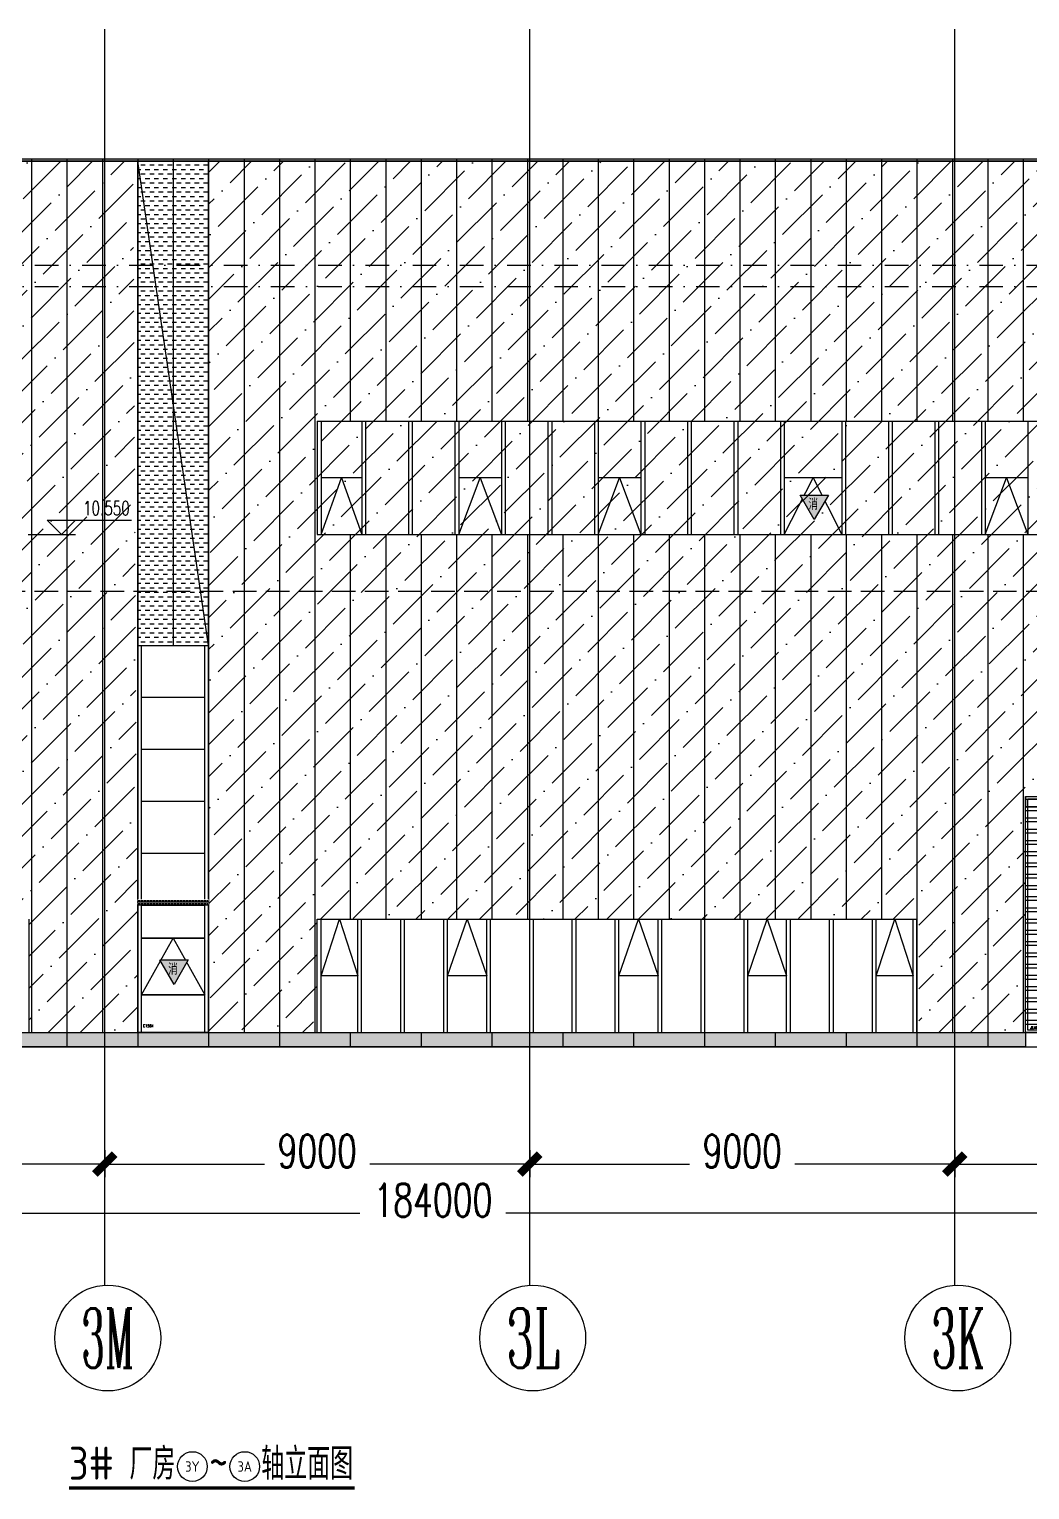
# Model space of a CAD drawing. Extents: x -2072575 to 87763, y 445513 to 805276.
# Drawn here: x -50942 to -29752, y 493534 to 524462 of the extents above; entities that cross this region are included whole.
import ezdxf
from ezdxf.enums import TextEntityAlignment as Align

# ---------------------------------------------------------------- set-up
doc = ezdxf.new("R2010")
doc.units = 0
doc.header["$LTSCALE"] = 1000
for name, pattern in [('__DASH', [0.35, 0.25, -0.1]), ('CENTER', [2, 1.25, -0.25, 0.25, -0.25]), ('DASHDOT', [1, 0.5, -0.25, 0, -0.25]), ('DOT', [0.25, 0, -0.25]), ('DOTE', [2.4200000000000004, 2, -0.2, 0.02, -0.2])]:
    doc.linetypes.add(name, pattern=pattern)
doc.layers.get('Defpoints').update_dxf_attribs({"color": 210})
for name, color, linetype in [('!ZN1-填充-8', 8, 'Continuous'), ('!ZN1-文字-7', 7, 'Continuous'), ('!ZN1-标注-173', 173, 'Continuous'), ('!ZN3-玻璃幕墙-4', 4, 'Continuous'), ('!ZN4-辅助材料-1', 1, 'Continuous'), ('!ZN5-铝材断面-6', 6, 'Continuous'), ('!ZN7-索引-3', 3, 'Continuous'), ('3符号', 3, 'Continuous'), ('3铝板幕墙', 3, 'Continuous'), ('4玻璃幕墙', 4, 'Continuous'), ('A-AXIS-DOTE', 14, 'DOTE'), ('A-HATCH-2', 251, 'Continuous'), ('A-LIN-V', 9, 'Continuous'), ('A-WINDOW', 140, 'Continuous'), ('A-云线', 50, 'Continuous'), ('A-门窗表显示尺寸', 160, 'Continuous'), ('AS-WALL', 40, 'Continuous'), ('DIM', 173, 'Continuous'), ('DIM_ELEV', 3, 'Continuous'), ('DIM_SYMB', 3, 'Continuous'), ('DOT', 8, 'DOT'), ('DOTE', 1, 'CENTER'), ('IE-填充-JYZS', 7, 'Continuous'), ('PUB_TEXT', 7, 'Continuous'), ('压型钢板', 23, 'Continuous')]:
    doc.layers.add(name, color=color, linetype=linetype)
doc.layers.add('A-加建区域', color=47, linetype='Continuous', plot=False)
doc.styles.add('_TCH_AXIS', font='COMPLEX', dxfattribs={"bigfont": 'GBCBIG'})
doc.styles.add('_TCH_DIM', font='SIMPLEX', dxfattribs={"bigfont": 'GBCBIG'})
doc.styles.add('A-DIM_T3', font='SIMPLEX', dxfattribs={"width": 0.7058823529411765, "bigfont": 'GBCBIG'})
doc.styles.add('A-STANDARD', font='SIMPLEX', dxfattribs={"bigfont": 'GBCBIG'})
doc.styles.add('DHTEXT-1', font='romans.shx', dxfattribs={"width": 0.7, "bigfont": 'chinese.shx'})
doc.styles.get("Standard").update_dxf_attribs({"font": 'gbenor.shx', "bigfont": 'gbcbig.shx'})
doc.styles.add('样式 1', font='romans.shx', dxfattribs={"width": 0.7, "bigfont": 'chinese.shx'})
doc.dimstyles.new('A-DIM&&20', dxfattribs={"dimtxt": 59.5, "dimasz": 20, "dimexe": 20, "dimexo": 20, "dimgap": 25.25, "dimtad": 1, "dimdec": 0, "dimzin": 0, "dimdsep": 46, "dimtxsty": 'A-DIM_T3', "dimblk": 'ARCHTICK', "dimcen": 0.09, "dimclrt": 7, "dimazin": 2, "dimtfac": 1, "dimtdec": 0, "dimtix": 1, "dimtmove": 2, "dimatfit": 3, "dimfxl": 0, "dimtolj": 1, "dimtzin": 0, "dimarcsym": 0})
doc.dimstyles.new('ZN280', dxfattribs={"dimscale": 280, "dimtxt": 2.5, "dimasz": 1.5, "dimexe": 1, "dimexo": 2, "dimgap": 0.9, "dimtad": 1, "dimdec": 0, "dimdsep": 46, "dimtxsty": 'DHTEXT-1', "dimblk": 'ARCHTICK', "dimcen": 2.5, "dimclrd": 173, "dimclre": 173, "dimclrt": 7, "dimazin": 2, "dimtfac": 1, "dimtdec": 0, "dimtix": 1, "dimtmove": 2, "dimatfit": 3, "dimfxl": 0, "dimarcsym": 0})
pattern_1 = [(45, (119669.475457756, -503214.6750869341), (252.56970340507, 926.0889124852564), [1190.625, -238.1249999999999, 0, -238.1249999999999])]

# ---------------------------------------------------------------- blocks, each defined once
blk = doc.blocks.new('*U88')
at = {"layer": '!ZN3-玻璃幕墙-4', "color": 7, "ltscale": 10}
blk.add_lwpolyline([(0, 0), (669.9999898913084, 1200), (1339.999979782617, 0)], dxfattribs=at)
blk = doc.blocks.new('消防救援口标识')
blk.add_wipeout([(-2.6837544311320016e-05, 1.125162816606462e-05), (-150.0000268375443, 259.8076323869839), (149.9999731624557, 259.8076323869839)]).dxf.layer = '!ZN1-标注-173'
at = {"layer": '!ZN1-填充-8'}
h = blk.add_hatch(color=252, dxfattribs=at)
h.dxf.hatch_style = 1
h.paths.add_polyline_path([(-2.683754428289831e-05, 1.125162816606462e-05), (-150.0000268375443, 259.8076323869755), (149.9999731624557, 259.8076323869755)])
at = {"layer": '!ZN1-标注-173'}
blk.add_lwpolyline([(-2.683754428289831e-05, 1.125162816606462e-05), (-150.0000268375443, 259.8076323869755), (149.9999731624557, 259.8076323869755)], close=True, dxfattribs=at)
at = {"layer": '!ZN1-文字-7', "ltscale": 1.5, "style": '样式 1', "width": 0.6999999996367479}
blk.add_text('消', height=119.9999999999667, dxfattribs=at).set_placement((-61.58768801324186, 163.5182025207323), align=Align.MIDDLE_LEFT)
blk = doc.blocks.new('er446')
at = {"layer": '4玻璃幕墙', "ltscale": 1.5}
for p, q in [((-1821070.399722806, 519237.4520265124), (-1822410.399702589, 519237.4520265123)), ((-1821070.399722806, 518037.4520265123), (-1822410.399702589, 518037.4520265123))]:
    blk.add_line(p, q, dxfattribs=at)
at = {"layer": '!ZN3-玻璃幕墙-4', "ltscale": 500}
blk.add_blockref('*U88', (-1822410.399702589, 518037.452026438), dxfattribs=at)
at = {"layer": 'A-门窗表显示尺寸', "color": 3, "style": 'A-STANDARD', "width": 0.7058823529411765}
blk.add_text('C1584', height=59.5, dxfattribs=at).set_placement((-1822380, 517350))
at = {"layer": '!ZN4-辅助材料-1', "xscale": 2, "yscale": 2, "zscale": 2}
blk.add_blockref('消防救援口标识', (-1821723.680768376, 518255.8188619468), dxfattribs=at)
blk = doc.blocks.new('_ArchTick')
at = {"color": 0, "linetype": 'ByBlock', "const_width": 0.4}
blk.add_lwpolyline([(-0.5, -0.5), (0.5, 0.5)], dxfattribs=at)
blk = doc.blocks.new('*D29')
at = {"layer": 'A-门窗表显示尺寸', "color": 0, "lineweight": -2, "transparency": 16777216}
for p, q in [((-1641480.163610123, 522217.4520265139), (-1641480.163610123, 521999.9999999749)), ((-1638480.163610147, 522217.4520265139), (-1638480.163610147, 521999.9999999749)), ((-1641480.163610123, 522019.9999999749), (-1638480.163610147, 522019.9999999749))]:
    blk.add_line(p, q, dxfattribs=at)
at = {"layer": 'Defpoints', "color": 0, "transparency": 16777216}
for p in [(-1641480.163610123, 522237.4520265139), (-1638480.163610147, 522237.4520265139), (-1638480.163610147, 522019.9999999749)]:
    blk.add_point(p, dxfattribs=at)
at = {"layer": 'A-门窗表显示尺寸', "color": 0, "lineweight": -2, "transparency": 16777216, "xscale": 20, "yscale": 20, "zscale": 20, "rotation": 180}
blk.add_blockref('_ArchTick', (-1641480.163610123, 522019.9999999749), dxfattribs=at)
at = {"layer": 'A-门窗表显示尺寸', "color": 0, "lineweight": -2, "transparency": 16777216, "xscale": 20, "yscale": 20, "zscale": 20}
blk.add_blockref('_ArchTick', (-1638480.163610147, 522019.9999999749), dxfattribs=at)
at = {"layer": 'A-门窗表显示尺寸', "color": 7, "transparency": 16777216, "insert": (-1639980.163610135, 522074.9999999749), "char_height": 59.5, "attachment_point": 5, "style": 'A-DIM_T3'}
blk.add_mtext('\\A1;3000', dxfattribs=at)
blk = doc.blocks.new('*D30')
at = {"layer": 'A-门窗表显示尺寸', "color": 0, "lineweight": -2, "transparency": 16777216}
for p, q in [((-1644480.163610129, 522217.4520265139), (-1644480.163610129, 521999.9999999749)), ((-1641480.163610123, 522217.4520265139), (-1641480.163610123, 521999.9999999749)), ((-1644480.163610129, 522019.9999999749), (-1641480.163610123, 522019.9999999749))]:
    blk.add_line(p, q, dxfattribs=at)
at = {"layer": 'Defpoints', "color": 0, "transparency": 16777216}
for p in [(-1644480.163610129, 522237.4520265139), (-1641480.163610123, 522237.4520265139), (-1641480.163610123, 522019.9999999749)]:
    blk.add_point(p, dxfattribs=at)
at = {"layer": 'A-门窗表显示尺寸', "color": 0, "lineweight": -2, "transparency": 16777216, "xscale": 20, "yscale": 20, "zscale": 20, "rotation": 180}
blk.add_blockref('_ArchTick', (-1644480.163610129, 522019.9999999749), dxfattribs=at)
at = {"layer": 'A-门窗表显示尺寸', "color": 0, "lineweight": -2, "transparency": 16777216, "xscale": 20, "yscale": 20, "zscale": 20}
blk.add_blockref('_ArchTick', (-1641480.163610123, 522019.9999999749), dxfattribs=at)
at = {"layer": 'A-门窗表显示尺寸', "color": 7, "transparency": 16777216, "insert": (-1642980.163610126, 522074.9999999749), "char_height": 59.5, "attachment_point": 5, "style": 'A-DIM_T3'}
blk.add_mtext('\\A1;3000', dxfattribs=at)
blk = doc.blocks.new('*D31')
at = {"layer": 'A-门窗表显示尺寸', "color": 0, "lineweight": -2, "transparency": 16777216}
for p, q in [((-1638740.163610148, 522237.4520265141), (-1639000.56329158, 522237.4520265141)), ((-1638980.56329158, 517237.4520265142), (-1638980.56329158, 522237.4520265141)), ((-1638740.163610148, 517237.4520265142), (-1639000.56329158, 517237.4520265142))]:
    blk.add_line(p, q, dxfattribs=at)
at = {"layer": 'Defpoints', "color": 0, "transparency": 16777216}
for p in [(-1638980.56329158, 522237.4520265141), (-1638720.163610148, 522237.4520265141), (-1638720.163610148, 517237.4520265142)]:
    blk.add_point(p, dxfattribs=at)
at = {"layer": 'A-门窗表显示尺寸', "color": 0, "lineweight": -2, "transparency": 16777216, "xscale": 20, "yscale": 20, "zscale": 20}
for p, rotation in [((-1638980.56329158, 522237.4520265141), 90), ((-1638980.56329158, 517237.4520265142), 270)]:
    blk.add_blockref('_ArchTick', p, dxfattribs=dict(at, rotation=rotation))
at = {"layer": 'A-门窗表显示尺寸', "color": 7, "transparency": 16777216, "insert": (-1639035.563291579, 519737.4520265145), "char_height": 59.5, "attachment_point": 5, "rotation": 90, "style": 'A-DIM_T3'}
blk.add_mtext('\\A1;5000', dxfattribs=at)
blk = doc.blocks.new('*D1073')
at = {"layer": 'Defpoints', "color": 0, "ltscale": 2800, "transparency": 16777216}
for p in [(0, -1926.066173615283), (184000, -1926.066173615283), (184000, -3824.075532088522)]:
    blk.add_point(p, dxfattribs=at)
at = {"layer": 'DIM', "color": 173, "linetype": 'ByBlock', "lineweight": -2, "ltscale": 2800, "transparency": 16777216}
for p, q in [((-3.429011037612589e-14, -2486.066173615283), (-1.333646094683616e-13, -4104.075532088522)), ((184000, -2486.066173615283), (184000, -4104.075532088522)), ((-1.162195542802986e-13, -3824.075532088522), (90402.99999864143, -3824.075532088522)), ((184000, -3824.075532088522), (93496.99999864143, -3824.075532088522))]:
    blk.add_line(p, q, dxfattribs=at)
at = {"layer": 'DIM', "color": 173, "lineweight": -2, "ltscale": 2800, "transparency": 16777216, "xscale": 420, "yscale": 420, "zscale": 420, "rotation": 180}
blk.add_blockref('_ArchTick', (-1.162195542802986e-13, -3824.075532088522), dxfattribs=at)
at = {"layer": 'DIM', "color": 173, "lineweight": -2, "ltscale": 2800, "transparency": 16777216, "xscale": 420, "yscale": 420, "zscale": 420}
blk.add_blockref('_ArchTick', (184000, -3824.075532088522), dxfattribs=at)
at = {"layer": 'DIM', "color": 7, "ltscale": 2800, "transparency": 16777216, "insert": (91949.99999864143, -3549.075532088522), "char_height": 700, "attachment_point": 5, "style": 'DHTEXT-1'}
blk.add_mtext('184000', dxfattribs=at)
blk = doc.blocks.new('*D1087')
at = {"layer": 'Defpoints', "color": 0, "ltscale": 2800, "transparency": 16777216}
for p in [(75999.99999999977, -1926.066173615283), (84999.99999999977, -1926.066173615283), (84999.99999999977, -2784.075532088522)]:
    blk.add_point(p, dxfattribs=at)
at = {"layer": 'DIM', "color": 173, "linetype": 'ByBlock', "lineweight": -2, "ltscale": 2800, "transparency": 16777216}
for p, q in [((75999.99999999977, -2486.066173615283), (75999.99999999977, -3064.075532088522)), ((84999.99999999977, -2486.066173615283), (84999.99999999977, -3064.075532088522)), ((75999.99999999977, -2784.075532088522), (79384.66666666644, -2784.075532088522)), ((84999.99999999977, -2784.075532088522), (81615.3333333331, -2784.075532088522))]:
    blk.add_line(p, q, dxfattribs=at)
at = {"layer": 'DIM', "color": 173, "lineweight": -2, "ltscale": 2800, "transparency": 16777216, "xscale": 420, "yscale": 420, "zscale": 420, "rotation": 180}
blk.add_blockref('_ArchTick', (75999.99999999977, -2784.075532088522), dxfattribs=at)
at = {"layer": 'DIM', "color": 173, "lineweight": -2, "ltscale": 2800, "transparency": 16777216, "xscale": 420, "yscale": 420, "zscale": 420}
blk.add_blockref('_ArchTick', (84999.99999999977, -2784.075532088522), dxfattribs=at)
at = {"layer": 'DIM', "color": 7, "ltscale": 2800, "transparency": 16777216, "insert": (80499.99999999977, -2509.075532088522), "char_height": 700, "attachment_point": 5, "style": 'DHTEXT-1'}
blk.add_mtext('9000', dxfattribs=at)
blk = doc.blocks.new('*D1088')
at = {"layer": 'Defpoints', "color": 0, "ltscale": 2800, "transparency": 16777216}
for p in [(84999.99999999977, -1926.066173615283), (93999.99999999977, -1926.066173615283), (93999.99999999977, -2784.075532088522)]:
    blk.add_point(p, dxfattribs=at)
at = {"layer": 'DIM', "color": 173, "linetype": 'ByBlock', "lineweight": -2, "ltscale": 2800, "transparency": 16777216}
for p, q in [((84999.99999999977, -2486.066173615283), (84999.99999999977, -3064.075532088522)), ((93999.99999999977, -2486.066173615283), (93999.99999999977, -3064.075532088522)), ((84999.99999999977, -2784.075532088522), (88384.66666666644, -2784.075532088522)), ((93999.99999999977, -2784.075532088522), (90615.3333333331, -2784.075532088522))]:
    blk.add_line(p, q, dxfattribs=at)
at = {"layer": 'DIM', "color": 173, "lineweight": -2, "ltscale": 2800, "transparency": 16777216, "xscale": 420, "yscale": 420, "zscale": 420, "rotation": 180}
blk.add_blockref('_ArchTick', (84999.99999999977, -2784.075532088522), dxfattribs=at)
at = {"layer": 'DIM', "color": 173, "lineweight": -2, "ltscale": 2800, "transparency": 16777216, "xscale": 420, "yscale": 420, "zscale": 420}
blk.add_blockref('_ArchTick', (93999.99999999977, -2784.075532088522), dxfattribs=at)
at = {"layer": 'DIM', "color": 7, "ltscale": 2800, "transparency": 16777216, "insert": (89499.99999999977, -2509.075532088522), "char_height": 700, "attachment_point": 5, "style": 'DHTEXT-1'}
blk.add_mtext('9000', dxfattribs=at)
blk = doc.blocks.new('*D1089')
at = {"layer": 'Defpoints', "color": 0, "ltscale": 2800, "transparency": 16777216}
for p in [(93999.99999999977, -1926.066173615283), (102999.9999999998, -1926.066173615283), (102999.9999999998, -2784.075532088522)]:
    blk.add_point(p, dxfattribs=at)
at = {"layer": 'DIM', "color": 173, "linetype": 'ByBlock', "lineweight": -2, "ltscale": 2800, "transparency": 16777216}
for p, q in [((93999.99999999977, -2486.066173615283), (93999.99999999977, -3064.075532088522)), ((102999.9999999998, -2486.066173615283), (102999.9999999998, -3064.075532088522)), ((93999.99999999977, -2784.075532088522), (97384.66666666644, -2784.075532088522)), ((102999.9999999998, -2784.075532088522), (99615.3333333331, -2784.075532088522))]:
    blk.add_line(p, q, dxfattribs=at)
at = {"layer": 'DIM', "color": 173, "lineweight": -2, "ltscale": 2800, "transparency": 16777216, "xscale": 420, "yscale": 420, "zscale": 420, "rotation": 180}
blk.add_blockref('_ArchTick', (93999.99999999977, -2784.075532088522), dxfattribs=at)
at = {"layer": 'DIM', "color": 173, "lineweight": -2, "ltscale": 2800, "transparency": 16777216, "xscale": 420, "yscale": 420, "zscale": 420}
blk.add_blockref('_ArchTick', (102999.9999999998, -2784.075532088522), dxfattribs=at)
at = {"layer": 'DIM', "color": 7, "ltscale": 2800, "transparency": 16777216, "insert": (98499.99999999977, -2509.075532088522), "char_height": 700, "attachment_point": 5, "style": 'DHTEXT-1'}
blk.add_mtext('9000', dxfattribs=at)
blk = doc.blocks.new('*D1090')
at = {"layer": 'Defpoints', "color": 0, "ltscale": 2800, "transparency": 16777216}
for p in [(102999.9999999998, -1926.066173615283), (111999.9999999995, -1926.066173615283), (111999.9999999995, -2784.075532088522)]:
    blk.add_point(p, dxfattribs=at)
at = {"layer": 'DIM', "color": 173, "linetype": 'ByBlock', "lineweight": -2, "ltscale": 2800, "transparency": 16777216}
for p, q in [((102999.9999999998, -2486.066173615283), (102999.9999999998, -3064.075532088522)), ((111999.9999999995, -2486.066173615283), (111999.9999999995, -3064.075532088522)), ((102999.9999999998, -2784.075532088522), (106384.6666666664, -2784.075532088522)), ((111999.9999999995, -2784.075532088522), (108615.3333333331, -2784.075532088522))]:
    blk.add_line(p, q, dxfattribs=at)
at = {"layer": 'DIM', "color": 173, "lineweight": -2, "ltscale": 2800, "transparency": 16777216, "xscale": 420, "yscale": 420, "zscale": 420, "rotation": 180}
blk.add_blockref('_ArchTick', (102999.9999999998, -2784.075532088522), dxfattribs=at)
at = {"layer": 'DIM', "color": 173, "lineweight": -2, "ltscale": 2800, "transparency": 16777216, "xscale": 420, "yscale": 420, "zscale": 420}
blk.add_blockref('_ArchTick', (111999.9999999995, -2784.075532088522), dxfattribs=at)
at = {"layer": 'DIM', "color": 7, "ltscale": 2800, "transparency": 16777216, "insert": (107499.9999999998, -2509.075532088522), "char_height": 700, "attachment_point": 5, "style": 'DHTEXT-1'}
blk.add_mtext('9000', dxfattribs=at)
blk = doc.blocks.new('卓越-轴号')
blk.add_circle((0, 0), 4)
at = {"color": 0, "style": '_TCH_AXIS', "width": 1.041666666666667, "flags": 8}
blk.add_attdef('A', text='', height=4.48, dxfattribs=at).set_placement((-2, -2.240000000001601), (2, -2.240000000001601), align=Align.FIT)
blk = doc.blocks.new('*U116')
at = {"layer": '!ZN3-玻璃幕墙-4', "color": 7, "ltscale": 10}
blk.add_lwpolyline([(0, 0), (432.5000000051805, 1200), (865.000000010361, 0)], dxfattribs=at)
blk = doc.blocks.new('*U117')
at = {"layer": '!ZN3-玻璃幕墙-4', "color": 7, "ltscale": 10}
blk.add_lwpolyline([(0, 0), (452.5000000064028, 1200), (905.0000000128057, 0)], dxfattribs=at)
blk = doc.blocks.new('*U114')
at = {"layer": '!ZN3-玻璃幕墙-4', "color": 7, "ltscale": 10}
blk.add_lwpolyline([(0, 0), (610.0000000045984, 1200), (1220.000000009197, 0)], dxfattribs=at)
blk = doc.blocks.new('*U92')
at = {"layer": '!ZN3-玻璃幕墙-4', "color": 7, "ltscale": 10}
blk.add_lwpolyline([(0, 0), (389.9999999997672, 1200), (779.9999999995343, 0)], dxfattribs=at)
blk = doc.blocks.new('*U105')
at = {"layer": '!ZN3-玻璃幕墙-4', "color": 7, "ltscale": 10}
blk.add_lwpolyline([(0, 0), (414.9999881775584, 1200), (829.9999763551168, 0)], dxfattribs=at)
blk = doc.blocks.new('*U106')
at = {"layer": '!ZN3-玻璃幕墙-4', "color": 7, "ltscale": 10}
blk.add_lwpolyline([(0, 0), (409.9999881775584, 1200), (819.9999763551168, 0)], dxfattribs=at)
blk = doc.blocks.new('*U107')
at = {"layer": '!ZN3-玻璃幕墙-4', "color": 7, "ltscale": 10}
blk.add_lwpolyline([(0, 0), (390.0000609613489, 1200), (780.0001219226979, 0)], dxfattribs=at)
blk = doc.blocks.new('20250919091046')
at = {"layer": '!ZN1-填充-8'}
h = blk.add_hatch(dxfattribs=at)
h.set_pattern_fill('ANSI36', color=256, scale=299.9999999999999, style=0)
h.set_pattern_definition(pattern_1)
h.paths.add_polyline_path([(60149.99996936612, 2.456363290548325e-08), (60149.99996936612, -27.45202651561704), (60149.99996936647, 1.327134668827057e-08), (83389.33238329878, 1.327134668827057e-08), (83400.00000002724, 9.313225746154785e-09), (62500, 9.313225746154785e-09), (62500, 2400.000000024738), (83400.00000002724, 2400.000000024738), (83400.00000002724, 3.958120942115784e-09), (87189.33238329843, -4.016328603029251e-09), (87199.99997943512, 2.33994796872139e-08), (85699.99997926399, 9.313225746154785e-09), (85600, 18450.00000000926), (60199.99995938316, 18457.54797348456)])
blk = doc.blocks.new('20250919091115')
at = {"layer": '!ZN1-填充-8'}
h = blk.add_hatch(dxfattribs=at)
h.set_pattern_fill('ANSI36', color=256, scale=299.9999999999999, style=0)
h.set_pattern_definition(pattern_1)
h.paths.add_polyline_path([(101942.1729734772, 1111.125000013388), (101942.1729734772, 1288.875000013388), (101852.9229734772, 1288.875000013388), (101852.9229734772, 1111.125000013388)], flags=0)
h.paths.add_polyline_path([(95745.12499999336, 2142.92297350982), (95954.87499999336, 2142.92297350982), (95954.87499999336, 2232.17297350982), (95745.12499999336, 2232.17297350982)], flags=0)
h.paths.add_polyline_path([(89584.72531855409, 97.67297350981971), (89838.47531855409, 97.67297350981971), (89838.47531855409, 186.9229735098197), (89584.72531855409, 186.9229735098197)], flags=0)
h.paths.add_polyline_path([(89499.99999999546, 5.820766091346741e-11), (89499.99999999546, 2400.000000026077), (102239.7294978212, 2400.000000025961), (102239.7294978212, 5.820766091346741e-11), (104500.0000202031, 0), (104500.0000000315, 18450.00000000926), (87199.99997956643, 18450.00000000926), (87199.99997956643, 8400.000000021828), (87199.99997956643, 3000.000000021886), (87199.99997956643, 2800.000000021886), (87199.99997943512, 2.33994796872139e-08), (87199.99999960663, 0)])
h = blk.add_hatch(dxfattribs=at)
h.set_pattern_fill('ANSI36', color=256, scale=299.9999999999999, style=0)
h.set_pattern_definition(pattern_1)
h.paths.add_polyline_path([(110500.0000000143, 18450.00000000926), (104500.0000000315, 18450.00000000926), (104500.0000000315, 5000.000000009313), (110500.0000000143, 5000.000000009255)])
h = blk.add_hatch(dxfattribs=at)
h.set_pattern_fill('ANSI36', color=256, scale=299.9999999999999, style=0)
h.set_pattern_definition(pattern_1)
h.paths.add_polyline_path([(110500.39968143, 0), (112699.9999590976, 0), (112699.9999590976, 18450.00022045459), (110500.39968143, 18450.00022045459)])
blk = doc.blocks.new('20250924150415')
at = {"ltscale": 10}
blk.add_wipeout([(0, -5.820766091346741e-11), (0.00030251150019466877, 120), (1499.9583412660868, 120), (1499.9583412654465, -5.820766091346741e-11)], dxfattribs=at).dxf.layer = '3铝板幕墙'
at = {"layer": '!ZN1-填充-8'}
h = blk.add_hatch(dxfattribs=at)
h.set_pattern_fill('DOTS', color=141, scale=20, style=0)
h.set_pattern_definition([(0, (1780047.874545931, -510492.8644723138), (15.875, 31.75), [0, -31.75])])
h.paths.add_polyline_path([(3.02288681268692e-05, 119.9999999998836), (1500.000000253553, 119.9999999998836), (1500.000000253553, -1.746229827404022e-10), (3.02288681268692e-05, -1.746229827404022e-10)])
blk = doc.blocks.new('434')
at = {"layer": 'A-HATCH-2'}
h = blk.add_hatch(dxfattribs=at)
h.set_pattern_fill('ANSI32', color=256, scale=50, angle=45.00000000000001)
h.set_pattern_definition([(180, (-499.9999999696156, 5.820766091346741e-11), (-1.4210854715202e-14, -238.125), []), (180, (-579.3750342548592, 79.37503428528726), (-1.4210854715202e-14, -238.125), [])])
h.paths.add_polyline_path([(-1644480.16361013, 522187.4520265139), (-1638530.163610147, 522187.4520265139), (-1638530.163610147, 517287.452026514), (-1644480.16361013, 517287.452026514)])
at = {"layer": 'A-AXIS-DOTE', "linetype": '__DASH', "ltscale": 2}
blk.add_line((-1641480.163610123, 517237.452026514), (-1641480.163610123, 522237.4520265139), dxfattribs=at)
at = {"layer": 'A-WINDOW'}
for points in [[(-1644480.16361013, 522237.4520265139), (-1638480.163610147, 522237.4520265139), (-1638480.163610147, 517237.452026514), (-1644480.16361013, 517237.452026514)], [(-1644430.16361013, 522187.4520265139), (-1638530.163610147, 522187.4520265139), (-1638530.163610147, 517287.452026514), (-1644430.16361013, 517287.452026514)]]:
    blk.add_lwpolyline(points, close=True, dxfattribs=at)
at = {"layer": 'A-门窗表显示尺寸', "color": 3, "style": 'A-STANDARD', "width": 0.7058823529411765}
blk.add_text('JLM6050', height=59.5, dxfattribs=at).set_placement((-1644379.99999997, 517317.452026514))
at = {"layer": 'A-门窗表显示尺寸'}
for p1, p2, distance, picture, middle in [((-1644480.163610129, 522237.4520265139), (-1641480.163610123, 522237.4520265139), -217.45202653901654, '*D30', (-1642980.163610126, 522074.9999999749)), ((-1641480.163610123, 522237.4520265139), (-1638480.163610147, 522237.4520265139), -217.45202653901652, '*D29', (-1639980.163610135, 522074.9999999749)), ((-1638720.163610147, 517237.452026514), (-1638720.163610147, 522237.4520265139), 260.39968143287115, '*D31', (-1639035.563291579, 519737.4520265145))]:
    dim = blk.add_aligned_dim(p1=p1, p2=p2, distance=distance, dimstyle='A-DIM&&20', dxfattribs=at)
    dim.commit()
    dim.dimension.update_dxf_attribs({"geometry": picture, "text_midpoint": middle})
blk = doc.blocks.new('20250821140411')
at = {"layer": 'DOT', "linetype": 'DASHDOT'}
for p, q in [((-7489.105762579013, 18500), (190989.5230577951, 18500)), ((-7489.105762579013, 16250), (190989.5230577951, 16250)), ((-7489.105762579013, 15800), (190989.5230577951, 15800)), ((-7489.105762579013, 0), (190989.5230577951, 0))]:
    blk.add_line(p, q, dxfattribs=at)
at = {"layer": 'DOTE', "ltscale": 280}
for p, q in [((85000, -5350.000000000233), (85000, 21247.61641396629)), ((94000, -5350.000000000233), (94000, 21247.61641396629)), ((103000, -5350.000000000233), (103000, 21247.61641396629))]:
    blk.add_line(p, q, dxfattribs=at)
at = {"layer": '3符号', "color": 7}
ref = blk.add_blockref('卓越-轴号', (85064.29136266699, -6468.153218788444), dxfattribs=dict(at, xscale=280, yscale=280, zscale=280))
ref.add_attrib('A', '3M', dxfattribs={"layer": '0', "color": 0, "height": 1254.4, "style": '_TCH_AXIS', "width": 0.4687499999999999}).set_placement((84504.29136266699, -7095.353218788863), (85624.29136266699, -7095.353218788863), align=Align.FIT)
ref = blk.add_blockref('卓越-轴号', (94064.29136266699, -6468.153218788444), dxfattribs=dict(at, xscale=280, yscale=280, zscale=280))
ref.add_attrib('A', '3L', dxfattribs={"layer": '0', "color": 0, "height": 1254.4, "style": '_TCH_AXIS', "width": 0.551470588235294}).set_placement((93504.29136266699, -7095.353218788863), (94624.29136266699, -7095.353218788863), align=Align.FIT)
ref = blk.add_blockref('卓越-轴号', (103064.2913626668, -6468.153218788444), dxfattribs=dict(at, xscale=280, yscale=280, zscale=280))
ref.add_attrib('A', '3K', dxfattribs={"layer": '0', "color": 0, "height": 1254.4, "style": '_TCH_AXIS', "width": 0.493421052631579}).set_placement((102504.2913626668, -7095.353218788863), (103624.2913626668, -7095.353218788863), align=Align.FIT)
at = {"layer": 'A-LIN-V'}
blk.add_blockref('434', (1748980.163610162, -517237.452026514), dxfattribs=at)
at = {"layer": 'DIM', "ltscale": 2800}
for base, p1, p2, picture, middle in [((184000, -3824.075532088522), (0, -1926.066173615283), (184000, -1926.066173615283), '*D1073', (91949.99999864143, -3549.075532088522)), ((84999.99999999977, -2784.075532088522), (75999.99999999977, -1926.066173615283), (84999.99999999977, -1926.066173615283), '*D1087', (80499.99999999977, -2509.075532088522)), ((93999.99999999977, -2784.075532088522), (84999.99999999977, -1926.066173615283), (93999.99999999977, -1926.066173615283), '*D1088', (89499.99999999977, -2509.075532088522)), ((102999.9999999998, -2784.075532088522), (93999.99999999977, -1926.066173615283), (102999.9999999998, -1926.066173615283), '*D1089', (98499.99999999977, -2509.075532088522)), ((111999.9999999995, -2784.075532088522), (102999.9999999998, -1926.066173615283), (111999.9999999995, -1926.066173615283), '*D1090', (107499.9999999998, -2509.075532088522))]:
    dim = blk.add_linear_dim(base=base, p1=p1, p2=p2, angle=0, dimstyle='ZN280', dxfattribs=at)
    dim.commit()
    dim.dimension.update_dxf_attribs({"geometry": picture, "text_midpoint": middle, "dimtype": 129})

msp = doc.modelspace()

# ---------------------------------------------------------------- hatches: boundary and pattern name
at = {"layer": '!ZN1-填充-8'}
h = msp.add_hatch(dxfattribs=at)
h.set_pattern_fill('DOTS', color=141, scale=75, style=0)
h.set_pattern_definition([(0, (0, 0), (59.53125, 119.0625), [0, -119.0625])])
h.paths.add_polyline_path([(-74191.77133560833, 503214.6750869341), (-29841.7713049429, 503214.6750869341), (-29841.7713049429, 502914.6750869277), (-74191.77133560833, 502914.6750869277)])
at = {"layer": 'IE-填充-JYZS', "ltscale": 10}
h = msp.add_hatch(dxfattribs=at)
h.set_pattern_fill('DOTS', color=141, scale=10)
h.set_pattern_definition([(0, (-135241.7713076913, 521664.6750867087), (7.9375, 15.875), [0, -15.875])])
h.paths.add_polyline_path([(-135241.7713076913, 521714.6750869338), (50458.22869502509, 521714.6750869338), (50458.22869502509, 521664.6750867087), (-135241.7713076913, 521664.6750867087)])
h = msp.add_hatch(dxfattribs=at)
h.set_pattern_fill('DASH', color=253, scale=100)
h.set_pattern_definition([(0, (-14672.29584721848, 0), (95.25, 95.25), [95.25, -95.25])])
h.paths.add_polyline_path([(-48641.7713056682, 511414.6750869061), (-47141.77130558811, 511414.6750869061), (-47141.77130558761, 521664.6750869433), (-48641.7713056677, 521664.6750869433)])

# ---------------------------------------------------------------- linework, layer by layer
at = {"layer": '3铝板幕墙', "ltscale": 1000}
for p, q in [((-50141.77131040767, 521714.6750868369), (-50141.77131040767, 521664.6750867089)), ((-48641.77131040767, 521714.6750868369), (-48641.77131040767, 521664.6750867089)), ((-47141.77131040767, 521714.6750868369), (-47141.77131040767, 521664.6750867089)), ((-45641.77131040767, 521714.6750868369), (-45641.77131040767, 521664.6750867089)), ((-44141.77131040767, 521714.6750868369), (-44141.77131040767, 521664.6750867089)), ((-42641.77131040767, 521714.6750868369), (-42641.77131040767, 521664.6750867089)), ((-41141.77131040767, 521714.6750868369), (-41141.77131040767, 521664.6750867089)), ((-39641.77131040767, 521714.6750868369), (-39641.77131040767, 521664.6750867089)), ((-38141.77131040767, 521714.6750868369), (-38141.77131040767, 521664.6750867089)), ((-36641.77131040767, 521714.6750868369), (-36641.77131040767, 521664.6750867089)), ((-35141.77131040767, 521714.6750868369), (-35141.77131040767, 521664.6750867089)), ((-33641.77131040767, 521714.6750868369), (-33641.77131040767, 521664.6750867089)), ((-32141.77131040767, 521714.6750868369), (-32141.77131040767, 521664.6750867089)), ((-30641.77131040767, 521714.6750868369), (-30641.77131040767, 521664.6750867089)), ((-50141.77131040767, 503214.6750869341), (-50141.77131040767, 502914.6750869431)), ((-45641.77131040767, 503214.6750869341), (-45641.77131040767, 502914.6750869431)), ((-44141.77131040767, 503214.6750869341), (-44141.77131040767, 502914.6750869431)), ((-42641.77131040767, 503214.6750869341), (-42641.77131040767, 502914.6750869431)), ((-41141.77131040767, 503214.6750869341), (-41141.77131040767, 502914.6750869431)), ((-39641.77131040767, 503214.6750869341), (-39641.77131040767, 502914.6750869431)), ((-38141.77131040767, 503214.6750869341), (-38141.77131040767, 502914.6750869431)), ((-36641.77131040767, 503214.6750869341), (-36641.77131040767, 502914.6750869431)), ((-35141.77131040767, 503214.6750869341), (-35141.77131040767, 502914.6750869431)), ((-33641.77131040767, 503214.6750869341), (-33641.77131040767, 502914.6750869431)), ((-32141.77131040767, 503214.6750869341), (-32141.77131040767, 502914.6750869431)), ((-30641.77131040767, 503214.6750869341), (-30641.77131040767, 502914.6750869431))]:
    msp.add_line(p, q, dxfattribs=at)
msp.add_lwpolyline([(-135241.7711531382, 521714.6750869338), (50458.22869502514, 521714.6750869338), (50458.22869502514, 521664.6750867087), (-135241.7711531382, 521664.6750867087)], close=True, dxfattribs=at)
at = {"layer": '4玻璃幕墙', "ltscale": 10}
for p, q in [((-44841.77130497969, 516164.6750869674), (-44841.77130497969, 513764.6750869674)), ((-44841.77130497969, 516164.6750870119), (-23841.77130498283, 516164.6750869667)), ((-44761.77130497969, 516164.6750869674), (-44761.77130497969, 513764.6750869672)), ((-43896.7713049819, 516164.6750870057), (-43896.7713049819, 513764.6750869598)), ((-43816.7713049819, 516164.6750870057), (-43816.7713049819, 513764.6750869598)), ((-42911.77130498202, 516164.6750870057), (-42911.77130498202, 513764.6750869598)), ((-42831.77130498202, 516164.6750870057), (-42831.77130498202, 513764.6750869598)), ((-41926.7713049819, 516164.6750870057), (-41926.7713049819, 513764.6750869598)), ((-41846.7713049819, 516164.6750870057), (-41846.7713049819, 513764.6750869598)), ((-40941.77130498167, 516164.6750870057), (-40941.77130498167, 513764.6750869598)), ((-40861.77130498167, 516164.6750870057), (-40861.77130498167, 513764.6750869598)), ((-39956.77130498295, 516164.6750870257), (-39956.77130498295, 513764.6750869798)), ((-39876.77130498295, 516164.6750870257), (-39876.77130498295, 513764.6750869798)), ((-38971.77130498295, 516164.675087027), (-38971.77130498295, 513764.675086981)), ((-38891.77130498295, 516164.6750870269), (-38891.77130498295, 513764.675086981)), ((-37986.77130498167, 516164.6750870057), (-37986.77130498167, 513764.6750869598)), ((-37906.77130498167, 516164.6750870057), (-37906.77130498167, 513764.6750869598)), ((-37001.7713049819, 516164.6750870057), (-37001.7713049819, 513764.6750869598)), ((-36921.7713049819, 516164.6750870057), (-36921.7713049819, 513764.6750869598)), ((-36016.77130498295, 516164.6750870304), (-36016.77130498295, 513764.6750869845)), ((-35936.77130498295, 516164.6750870303), (-35936.77130498295, 513764.6750869845)), ((-35031.77130498295, 516164.6750870315), (-35031.77130498295, 513764.6750869856)), ((-34951.77130498295, 516164.6750870314), (-34951.77130498295, 513764.6750869856)), ((-33731.77130498586, 516164.6750869784), (-33731.77130498586, 513764.6750869325)), ((-33651.77130498586, 516164.6750869784), (-33651.77130498586, 513764.6750869325)), ((-32746.7713049858, 516164.6750869773), (-32746.7713049858, 513764.6750869314)), ((-32666.7713049858, 516164.6750869773), (-32666.7713049858, 513764.6750869314)), ((-31761.7713049858, 516164.6750869761), (-31761.7713049858, 513764.6750869302)), ((-31681.7713049858, 516164.675086976), (-31681.7713049858, 513764.6750869302)), ((-30776.7713049858, 516164.675086975), (-30776.7713049858, 513764.6750869291)), ((-30696.7713049858, 516164.6750869749), (-30696.7713049858, 513764.6750869291)), ((-29791.7713049858, 516164.6750869739), (-29791.7713049858, 513764.6750869279)), ((-43896.7713049819, 514964.6750869828), (-44761.77130497969, 514964.6750869448)), ((-40941.77130498167, 514964.6750869828), (-41846.7713049819, 514964.6750869419)), ((-37986.77130498271, 514964.6750870266), (-38891.77130498295, 514964.6750869857)), ((-33731.77130498586, 514964.675087031), (-34951.77130498295, 514964.6750869902)), ((-29791.77130497555, 514964.6750870011), (-30696.77130497579, 514964.6750869602)), ((-44841.77130497969, 513764.6750869674), (-23841.77130498283, 513764.6750869221)), ((-44841.77130497899, 503214.6750869341), (-44841.77130497899, 505614.6750869601)), ((-44841.77130498341, 505614.6750869828), (-32141.77128516464, 505614.6750869827)), ((-44761.77135659941, 503214.6750869341), (-44761.77135659941, 505614.6750869603)), ((-43981.77145438339, 503214.6750869341), (-43981.77145438339, 505614.6750869617)), ((-43901.77143072779, 503214.6750869341), (-43901.77143072779, 505614.6750869618)), ((-43071.77145438339, 503214.6750869341), (-43071.77145438339, 505614.6750869617)), ((-42991.77143072779, 503214.6750869341), (-42991.77143072779, 505614.6750869618)), ((-42161.77145438339, 503214.6750869341), (-42161.77145438339, 505614.6750869617)), ((-42081.77143072779, 503214.6750869341), (-42081.77143072779, 505614.6750869618)), ((-41251.77145438339, 503214.6750869341), (-41251.77145438339, 505614.6750869617)), ((-41171.77143072779, 503214.6750869341), (-41171.77143072779, 505614.6750869618)), ((-40341.77145438339, 503214.6750869341), (-40341.77145438339, 505614.6750869617)), ((-40261.77143072779, 503214.6750869341), (-40261.77143072779, 505614.6750869618)), ((-39441.77145438339, 503214.6750869341), (-39441.77145438339, 505614.6750869617)), ((-39361.77143072779, 503214.6750869341), (-39361.77143072779, 505614.6750869618)), ((-38531.77145438339, 503214.6750869341), (-38531.77145438339, 505614.6750869617)), ((-38451.77143072779, 503214.6750869341), (-38451.77143072779, 505614.6750869618)), ((-37621.77145438339, 503214.6750869341), (-37621.77145438339, 505614.6750869617)), ((-37541.77143072779, 503214.6750869341), (-37541.77143072779, 505614.6750869618)), ((-36711.77145438339, 503214.6750869341), (-36711.77145438339, 505614.6750869617)), ((-36631.77143072779, 503214.6750869341), (-36631.77143072779, 505614.6750869618)), ((-35801.77145438339, 503214.6750869341), (-35801.77145438339, 505614.6750869617)), ((-35721.77143072779, 503214.6750869341), (-35721.77143072779, 505614.6750869618)), ((-34901.77145438339, 503214.6750869341), (-34901.77145438339, 505614.6750869617)), ((-34821.77143072779, 503214.6750869341), (-34821.77143072779, 505614.6750869618)), ((-33991.77145438339, 503214.6750869341), (-33991.77145438339, 505614.6750869617)), ((-33911.77143072779, 503214.6750869341), (-33911.77143072779, 505614.6750869618)), ((-33081.77145438339, 503214.6750869341), (-33081.77145438339, 505614.6750869617)), ((-33001.77143072779, 503214.6750869341), (-33001.77143072779, 505614.6750869618)), ((-32221.77130881581, 503214.6750869341), (-32221.77130881581, 505614.6750869617)), ((-32141.77128516021, 503214.6750869341), (-32141.77128516021, 505614.6750869618)), ((-44841.77130497899, 503214.6750869341), (-32141.77128516021, 503214.6750869341))]:
    msp.add_line(p, q, dxfattribs=at)
at = {"layer": '4玻璃幕墙', "ltscale": 1.5}
for p, q in [((-48641.77132541336, 511414.6750869079), (-47141.77129428693, 511414.6750869041)), ((-48561.77132541336, 510314.6750869082), (-47221.77134563074, 510314.6750869082)), ((-48561.77132541336, 509214.6750869082), (-47221.77134563074, 509214.6750869082)), ((-48561.77132541336, 508114.6750869082), (-47221.77134563074, 508114.6750869082)), ((-48561.77132541336, 507014.6750869082), (-47221.77134563074, 507014.6750869082)), ((-48561.77132541336, 505914.6750869083), (-47221.77134563074, 505914.6750869083)), ((-50941.7712753776, 503214.6750869341), (-50941.7712753776, 505614.6750869828)), ((-43981.77135661058, 504414.6750869001), (-44761.77135659941, 504414.6750869001)), ((-41251.77145438339, 504414.6750869001), (-42081.77143072779, 504414.6750869001)), ((-37621.77145436697, 504414.6750869589), (-38451.77143071138, 504414.6750869589)), ((-34901.77145438339, 504414.6750869001), (-35721.77143072779, 504414.6750869001)), ((-32221.77130881581, 504414.6750869001), (-33001.77143072779, 504414.6750869001))]:
    msp.add_line(p, q, dxfattribs=at)
at = {"layer": 'A-LIN-V'}
for p, q in [((-135241.7713076913, 521714.6750869433), (50458.22869502509, 521714.6750869435)), ((-135241.7713076913, 521664.6750869433), (50458.22869502509, 521664.6750869435)), ((-48641.77132541304, 511414.675086956), (-48641.7713254129, 521664.6750869433)), ((-47141.77132540815, 511414.675086956), (-47141.77132540802, 521664.6750869433)), ((-29841.7713049429, 503214.6750869171), (-29841.7713049429, 502914.6750869277))]:
    msp.add_line(p, q, dxfattribs=at)
at = {"layer": 'A-加建区域', "linetype": '__DASH', "ltscale": 2}
msp.add_line((-141830.8770675536, 512564.6750869435), (56647.75175282068, 512564.6750869434), dxfattribs=at)
at = {"layer": 'AS-WALL'}
msp.add_line((-141830.8770675536, 502914.675086943), (56647.75175282068, 502914.6750869432), dxfattribs=at)
msp.add_lwpolyline([(-47141.77132540815, 511414.6750869307), (-47141.77132540815, 511414.6750869307), (-48641.77130566759, 521664.6750869433)], dxfattribs=at)
at = {"layer": 'DIM_ELEV'}
for p, q in [((-50260.43607157259, 513764.6750869674), (-50560.43607157259, 514064.6750869674)), ((-50560.43607157259, 514064.6750869674), (-48772.43607157259, 514064.6750869674)), ((-50260.43607157259, 513764.6750869674), (-49960.43607157259, 514064.6750869674)), ((-50960.43607157259, 513764.6750869674), (-49960.43607157259, 513764.6750869674))]:
    msp.add_line(p, q, dxfattribs=at)
at = {"layer": 'DIM_SYMB', "const_width": 70}
msp.add_lwpolyline([(-50102.20684864256, 493568.562002769), (-44048.19975644397, 493568.562002769)], dxfattribs=at)
at = {"layer": 'PUB_TEXT'}
for centre in [(-47485.89479190495, 494025.7960453221), (-46377.5614585717, 494025.7960453221)]:
    msp.add_circle(centre, 315, dxfattribs=at)
at = {"layer": '压型钢板', "ltscale": 10}
for p, q in [((-50891.77131040767, 521714.6750869341), (-50891.77131040767, 503214.6750869341)), ((-50141.77131040767, 521714.6750869341), (-50141.77131040767, 503214.6750869341)), ((-49391.77131040767, 521714.6750869341), (-49391.77131040767, 503214.6750869341)), ((-47891.77131040767, 521714.6750869341), (-47891.7713104078, 511414.6750869061)), ((-46391.77131040767, 521714.6750869341), (-46391.77131040767, 503214.6750869341)), ((-45641.77131040767, 521714.6750869341), (-45641.77131040767, 503214.6750869341)), ((-44891.77131040767, 521714.6750869341), (-44891.77131040767, 503214.6750869341)), ((-44141.77131040767, 521714.6750869341), (-44141.77131040767, 516164.6750870104)), ((-43391.77131040767, 521714.6750869341), (-43391.77131040767, 516164.6750869672)), ((-42641.77131040767, 521714.6750869341), (-42641.77131040767, 516164.6750869672)), ((-41891.77131040767, 521714.6750869341), (-41891.77131040767, 516164.6750869672)), ((-41141.77131040767, 521714.6750869341), (-41141.77131040767, 516164.6750869672)), ((-40391.77131040767, 521714.6750869341), (-40391.77131040767, 516164.6750869672)), ((-39641.77131040767, 521714.6750869341), (-39641.77131040767, 516164.6750869672)), ((-38891.77131040767, 521714.6750869341), (-38891.77131040767, 516164.6750869672)), ((-38141.77131040767, 521714.6750869341), (-38141.77131040767, 516164.6750869672)), ((-37391.77131040767, 521714.6750869341), (-37391.77131040767, 516164.6750869672)), ((-36641.77131040767, 521714.6750869341), (-36641.77131040767, 516164.6750869672)), ((-35891.77131040767, 521714.6750869341), (-35891.77131040767, 516164.6750869672)), ((-35141.77131040767, 521714.675086934), (-35141.77131040767, 516164.6750869672)), ((-34391.77131040767, 521714.6750869341), (-34391.77131040767, 516164.6750869672)), ((-33641.77131040767, 521714.6750869341), (-33641.77131040767, 516164.6750869672)), ((-32891.77131040767, 521714.6750869341), (-32891.77131040767, 516164.6750869672)), ((-32141.77131040767, 521714.6750869341), (-32141.77131040767, 516164.6750869672)), ((-31391.77131040767, 521714.6750869341), (-31391.77131040767, 516164.6750869672)), ((-30641.77131040767, 521714.6750869341), (-30641.77131040767, 516164.6750869672)), ((-29891.77131040767, 521714.6750869341), (-29891.77131040767, 516164.6750869672)), ((-44141.77131040767, 513764.6750869674), (-44141.77131040767, 505614.6750869827)), ((-43391.77131040767, 513764.6750869674), (-43391.77131040767, 505614.6750869341)), ((-42641.77131040767, 513764.6750869674), (-42641.77131040767, 505614.6750869341)), ((-41891.77131040767, 513764.6750869674), (-41891.77131040767, 505614.6750869341)), ((-41141.77131040767, 513764.6750869674), (-41141.77131040767, 505614.6750869341)), ((-40391.77131040767, 513764.6750869674), (-40391.77131040767, 505614.6750869341)), ((-39641.77131040767, 513764.6750869674), (-39641.77131040767, 505614.6750869341)), ((-38891.77131040767, 513764.6750869674), (-38891.77131040767, 505614.6750869341)), ((-38141.77131040767, 513764.6750869674), (-38141.77131040767, 505614.6750869341)), ((-37391.77131040767, 513764.6750869674), (-37391.77131040767, 505614.6750869341)), ((-36641.77131040767, 513764.6750869674), (-36641.77131040767, 505614.6750869341)), ((-35891.77131040767, 513764.6750869674), (-35891.77131040767, 505614.6750869341)), ((-35141.77131040767, 513764.6750869674), (-35141.77131040767, 505614.6750869341)), ((-34391.77131040767, 513764.6750869674), (-34391.77131040767, 505614.6750869341)), ((-33641.77131040767, 513764.6750869674), (-33641.77131040767, 505614.6750869341)), ((-32891.77131040767, 513764.6750869674), (-32891.77131040767, 505614.6750869827)), ((-32141.77131040767, 513764.6750869674), (-32141.77131040767, 503214.6750869341)), ((-31391.77131040767, 513764.6750869674), (-31391.77131040767, 503214.6750869341)), ((-30641.77131040767, 513764.6750869674), (-30641.77131040767, 503214.6750869341)), ((-29891.77131040767, 513764.6750869674), (-29891.77131040767, 503214.6750869341))]:
    msp.add_line(p, q, dxfattribs=at)

# ---------------------------------------------------------------- block references
at = {"layer": '!ZN3-玻璃幕墙-4', "ltscale": 500}
for name, p in [('*U116', (-44761.77130497154, 513764.6750869664)), ('*U117', (-41846.77130497375, 513764.6750869589)), ('*U117', (-38891.7713049748, 513764.6750870026)), ('*U114', (-34951.7713049748, 513764.6750870072)), ('*U117', (-30696.77130496764, 513764.6750869771)), ('*U92', (-44761.77135660779, 504414.6750869232)), ('*U105', (-42081.77143073617, 504414.6750869232)), ('*U105', (-38451.77143071976, 504414.675086982)), ('*U106', (-35721.77143073617, 504414.6750869233)), ('*U107', (-33001.77143073617, 504414.6750869233))]:
    msp.add_blockref(name, p, dxfattribs=at)

# ---------------------------------------------------------------- texts
at = {"layer": 'PUB_TEXT', "style": '_TCH_DIM', "width": 0.7058823529411765}
msp.add_text('10.550', height=297.5, dxfattribs=at).set_placement((-49802.43607157259, 514169.6750869674))
at = {"layer": 'PUB_TEXT'}
for s, height, p in [('3#', 700, (-50102.20684864256, 493745.7960453221)), ('厂房', 675.177304964539, (-48818.87351530924, 493745.7960453221)), ('轴立面图', 675.177304964539, (-46027.5614585717, 493745.7960453221)), ('~', 700, (-47135.89479190495, 493745.7960453221))]:
    msp.add_text(s, height=height, dxfattribs=at).set_placement(p)
at = {"layer": 'PUB_TEXT', "width": 1.142806100411262}
for s, p, p2 in [('3Y', (-47638.97150094347, 493914.9424429903), (-47332.81808286649, 493914.9424429903)), ('3A', (-46530.63816761016, 493914.9424429903), (-46224.48474953318, 493914.9424429903))]:
    msp.add_text(s, height=221.7072046636463, dxfattribs=at).set_placement(p, p2, align=Align.FIT)

# ---------------------------------------------------------------- next in the draw order: block references
at = {"layer": 'A-LIN-V'}
msp.add_blockref('er446', (1773848.628355714, -14022.77693953156), dxfattribs=at)

# ---------------------------------------------------------------- next in the draw order: block references
at = {"layer": 'A-云线', "ltscale": 10}
msp.add_blockref('20250821140411', (-134341.7713049744, 503214.6750869341), dxfattribs=at)

# ---------------------------------------------------------------- next in the draw order: block references
at = {"layer": '!ZN4-辅助材料-1', "xscale": 2, "yscale": 2, "zscale": 2}
msp.add_blockref('消防救援口标识', (-34316.12330331455, 514077.5997153475), dxfattribs=at)
at = {"layer": 'A-LIN-V'}
msp.add_blockref('er446', (1773848.628461221, -14022.77693953156), dxfattribs=at)

# ---------------------------------------------------------------- next in the draw order: block references
msp.add_blockref('er446', (1773848.628373943, -14022.77693958022), dxfattribs=at)

# ---------------------------------------------------------------- next in the draw order: block references
msp.add_blockref('er446', (1773848.62840698, -14022.77693955501), dxfattribs=at)

# ---------------------------------------------------------------- next in the draw order: block references
msp.add_blockref('er446', (1773848.628377175, -14022.77693955501), dxfattribs=at)

# ---------------------------------------------------------------- next in the draw order: linework, layer by layer
at = {"layer": '3铝板幕墙', "ltscale": 1000}
for p, q in [((-48641.77131040767, 503214.6750869341), (-48641.77131040767, 502914.6750869431)), ((-47141.77131040767, 503214.6750869341), (-47141.77131040767, 502914.6750869431))]:
    msp.add_line(p, q, dxfattribs=at)
msp.add_lwpolyline([(-74191.77133560833, 503214.6750869341), (-29841.7713049429, 503214.6750869341), (-29841.7713049429, 502914.6750869277), (-74191.77133560833, 502914.6750869277)], close=True, dxfattribs=at)
at = {"layer": '4玻璃幕墙', "ltscale": 1.5}
for p, q in [((-48641.77132541336, 503214.6750869096), (-48641.77132541336, 511414.6750869079)), ((-48561.77132541336, 503214.6750869096), (-48561.77132541336, 511414.6750869079)), ((-47221.77134563074, 503214.6750869096), (-47221.77134563074, 511414.6750869079)), ((-47141.77134563074, 503214.6750869096), (-47141.77134563074, 511414.6752939909)), ((-48561.77132541336, 505214.675086883), (-47221.77134563074, 505214.675086883)), ((-48561.77132541336, 504014.675086883), (-47221.77134563074, 504014.675086883)), ((-47141.77128430431, 503214.6750869096), (-48641.77126431161, 503214.6750869096)), ((-48641.77126431161, 503214.6750869341), (-47141.77134563074, 503214.6750868353))]:
    msp.add_line(p, q, dxfattribs=at)
at = {"layer": 'A-LIN-V'}
msp.add_line((-47141.77128427311, 503214.6750869341), (-48641.77126431161, 503214.6750869341), dxfattribs=at)
at = {"layer": '压型钢板', "ltscale": 10}
for p, q in [((-48641.77131040767, 521714.6750869341), (-48641.77131040767, 503214.6750869341)), ((-47141.77131040767, 521714.6750869341), (-47141.77131040767, 503214.6750869341))]:
    msp.add_line(p, q, dxfattribs=at)

# ---------------------------------------------------------------- next in the draw order: block references
at = {"layer": '!ZN5-铝材断面-6', "ltscale": 10}
for name in ['20250919091046', '20250919091115']:
    msp.add_blockref(name, (-134341.7713049744, 503214.6750869341), dxfattribs=at)

# ---------------------------------------------------------------- next in the draw order: block references
at = {"layer": '!ZN7-索引-3', "ltscale": 10}
msp.add_blockref('20250924150415', (-48641.77131040767, 505914.6750869571), dxfattribs=at)

doc.saveas('drawing.dxf')
